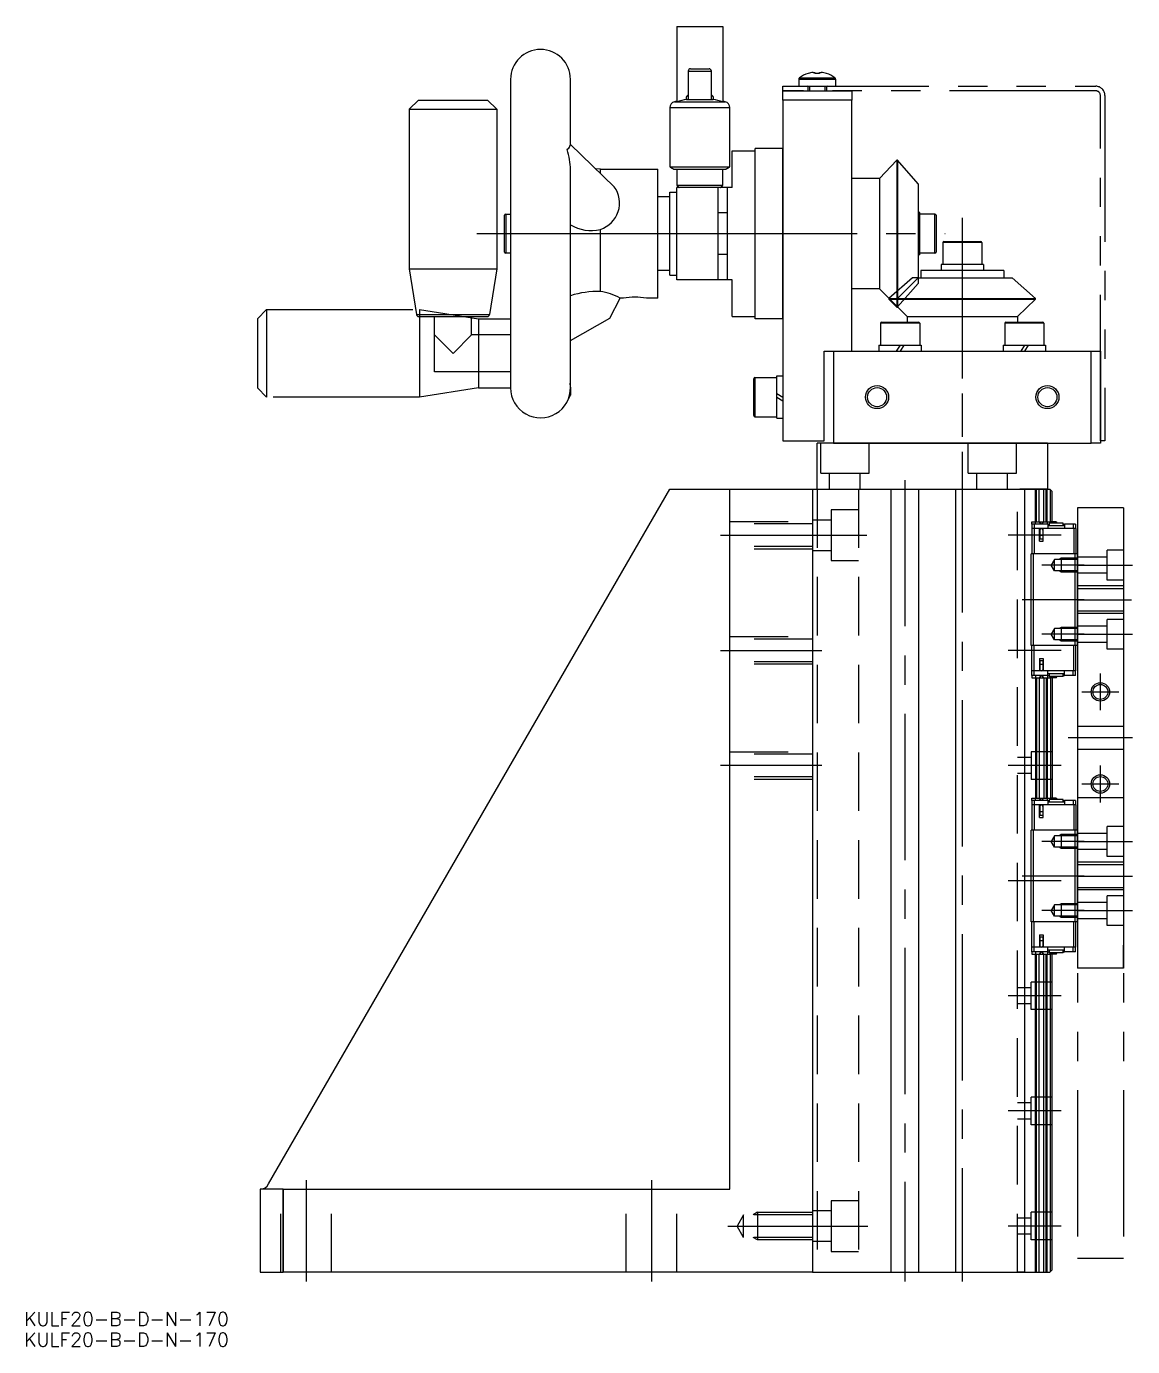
# Model space of a CAD drawing. Extents: x -203 to 277, y -416 to 62.
# Drawn here: x -203.3 to 37, y -416.2 to -129.5 of the extents above; entities that cross this region are included whole.
import ezdxf

# ---------------------------------------------------------------- set-up
doc = ezdxf.new("R2010")
doc.units = 0
for name, pattern in [('CENTER', [50.8, 31.75, -6.35, 6.35, -6.35]), ('DASHED', [19.05, 12.7, -6.35]), ('PHANTOM', [63.5, 31.75, -6.35, 6.35, -6.35, 6.35, -6.35])]:
    doc.linetypes.add(name, pattern=pattern)
doc.layers.get('0').update_dxf_attribs({"linetype": 'CONTINUOUS'})
doc.layers.add('CENTER', color=1, linetype='CENTER')
doc.layers.add('SCALE', color=7, linetype='CONTINUOUS')
doc.styles.get("Standard").update_dxf_attribs({"font": 'txt.shx', "height": 3, "bigfont": 'bigfont.shx'})

# ---------------------------------------------------------------- blocks, each defined once
blk = doc.blocks.new('*U3')
at = {"color": 7, "linetype": 'CONTINUOUS'}
blk.add_text('KULF20-B-D-N-170', height=3, dxfattribs=at).set_placement((-203.78, -411.66))
blk = doc.blocks.new('*U4')
at = {"color": 7, "linetype": 'CONTINUOUS'}
blk.add_text('KULF20-B-D-N-170', height=3, dxfattribs=at).set_placement((-203.78, -416.16))

msp = doc.modelspace()

# ---------------------------------------------------------------- linework, layer by layer
at = {"color": 7, "linetype": 'CONTINUOUS'}
for p, q in [((-62, -129.5), (-62, -129.62)), ((-62, -129.62), (-62, -145.88)), ((-52, -129.62), (-62, -129.62)), ((-52, -129.5), (-52, -129.62)), ((-52, -129.62), (-52, -145.88)), ((-59.5, -139.2), (-54.5, -139.2)), ((-59, -138.7), (-55, -138.7)), ((-33.48, -139.73), (-33.49, -139.71)), ((-32.37, -139.48), (-32.02, -139.48)), ((-32.02, -139.48), (-32.02, -139.73)), ((-30.99, -139.48), (-30.63, -139.48)), ((-30.99, -139.73), (-30.99, -139.48)), ((-29.51, -139.71), (-29.52, -139.73)), ((-98.1, -141), (-98.1, -208)), ((-85.1, -155.12), (-85.1, -141)), ((-35.5, -140.96), (-35.5, -142.5)), ((-35.5, -140.96), (-31.5, -140.96)), ((-35.5, -142.5), (-31.5, -142.5)), ((-35.35, -140.67), (-31.5, -140.67)), ((-33.5, -143.5), (-33.5, -142.7)), ((-31.5, -140.67), (-27.65, -140.67)), ((-31.5, -140.96), (-27.5, -140.96)), ((-31.5, -142.5), (-27.5, -142.5)), ((-29.5, -142.7), (-29.5, -143.5)), ((-27.5, -140.96), (-27.5, -142.5)), ((-120.1, -147.5), (-118.1, -145.5)), ((-118.1, -145.5), (-103.1, -145.5)), ((-101.1, -147.5), (-103.1, -145.5)), ((-62.53, -145.88), (-51.47, -145.88)), ((-59.84, -145.38), (-54.16, -145.38)), ((-39, -143.5), (-24, -143.5)), ((-39, -145.5), (-39, -143.5)), ((-39, -145.5), (-39, -219.5)), ((-24, -145.5), (-39, -145.5)), ((-24, -143.5), (-24, -145.5)), ((-24, -200), (-24, -145.5)), ((-120.1, -147.5), (-101.1, -147.5)), ((-120.1, -147.5), (-120.1, -182.17)), ((-101.1, -147.5), (-101.1, -182.17)), ((-63.5, -147.14), (-50.5, -147.14)), ((-75.57, -164.31), (-85.1, -155.12)), ((-50, -156.5), (-45, -156.5)), ((-50, -164.5), (-50, -156.5)), ((-45, -193), (-45, -156)), ((-39, -193), (-39, -156)), ((-78.6, -160.5), (-79.61, -160.41)), ((-78.6, -161.39), (-78.6, -160.5)), ((-78.6, -160.5), (-66.1, -160.5)), ((-66.1, -188.5), (-66.1, -160.5)), ((-63.5, -160), (-50.5, -160)), ((-62.63, -160.5), (-51.37, -160.5)), ((-14.21, -158.58), (-18, -162.5)), ((-14.21, -158.58), (-14.21, -174.5)), ((-14.07, -158.58), (-14.21, -158.58)), ((-14.07, -158.58), (-14.07, -174.5)), ((-9.56, -163.68), (-14.07, -158.58)), ((-85.1, -207.86), (-85.1, -160.61)), ((-18, -162.5), (-24, -162.5)), ((-18, -162.5), (-18, -174.5)), ((-63.5, -165.5), (-62, -165.5)), ((-63.5, -183.5), (-63.5, -165.5)), ((-62, -164), (-52, -164)), ((-62, -184.5), (-62, -164.5)), ((-62, -183.5), (-62, -165.5)), ((-53, -184.5), (-53, -164.5)), ((-51, -184.5), (-51, -164.5)), ((-9.56, -163.68), (-9.56, -174.5)), ((-63.5, -166.5), (-66.1, -166.5)), ((-99.4, -178.5), (-99.4, -170.5)), ((-99.15, -170.25), (-98.1, -170.25)), ((-99.15, -170.25), (-99.15, -178.75)), ((-9.2, -169.9), (-9.56, -169.9)), ((-9.2, -179.1), (-9.2, -169.9)), ((-5.95, -170.25), (-9.2, -170.25)), ((-5.95, -178.75), (-5.95, -170.25)), ((-5.7, -170.5), (-5.7, -178.5)), ((-78.6, -187.06), (-78.6, -173.57)), ((-18, -174.5), (-18, -186.5)), ((-14.21, -174.5), (-14.21, -190.43)), ((-14.07, -174.5), (-14.07, -190.43)), ((-9.56, -174.5), (-9.56, -184.06)), ((4.25, -176.45), (-4.25, -176.45)), ((-4.25, -176.45), (-4.25, -181.2)), ((-4, -176.2), (4, -176.2)), ((4.25, -176.45), (4.25, -181.2)), ((-98.1, -178.75), (-99.15, -178.75)), ((-9.2, -179.1), (-9.56, -179.1)), ((-5.95, -178.75), (-9.2, -178.75)), ((-120.1, -182.17), (-118.53, -192.08)), ((-120.1, -182.17), (-101.1, -182.17)), ((-101.1, -182.17), (-102.67, -192.08)), ((-63.5, -182.5), (-66.1, -182.5)), ((9, -182.5), (-9, -182.5)), ((-9, -182.5), (-9, -184.06)), ((4.6, -181.2), (-4.6, -181.2)), ((-4.6, -181.2), (-4.6, -182.5)), ((4.6, -181.2), (4.6, -182.5)), ((9, -182.5), (9, -184.06)), ((-63.5, -183.5), (-62, -183.5)), ((-50, -192.5), (-50, -184.5)), ((-9.56, -184.06), (-14.07, -188.57)), ((-9.56, -184.06), (10.82, -184.06)), ((15.92, -188.57), (10.82, -184.06)), ((-76.53, -192.83), (-74.3, -188.5)), ((-73.6, -188.5), (-74.3, -188.5)), ((-66.1, -188.5), (-68.6, -188.5)), ((-18, -186.5), (-24, -186.5)), ((-18, -186.5), (-12, -192.5)), ((-15.92, -188.57), (15.92, -188.57)), ((-15.92, -188.57), (-15.92, -188.71)), ((-15.92, -188.71), (15.92, -188.71)), ((-15.92, -188.71), (-14.21, -190.43)), ((12, -192.5), (15.92, -188.71)), ((15.92, -188.71), (15.92, -188.57)), ((-14.21, -190.43), (-14.07, -190.43)), ((-118.53, -192.08), (-102.67, -192.08)), ((-118.04, -192.5), (-103.16, -192.5)), ((-114.6, -204.5), (-114.6, -192.5)), ((-106.6, -196.5), (-106.6, -192.5)), ((-98.1, -193), (-98.1, -208)), ((-85.1, -197.67), (-76.53, -192.83)), ((-50, -192.5), (-45, -192.5)), ((-17.75, -193.95), (-17.75, -198.7)), ((-9.25, -193.95), (-17.75, -193.95)), ((-17.5, -193.7), (-9.5, -193.7)), ((-12, -192.5), (12, -192.5)), ((-12, -192.5), (-12, -193.7)), ((-9.25, -193.95), (-9.25, -198.7)), ((9.25, -193.95), (9.25, -198.7)), ((17.75, -193.95), (9.25, -193.95)), ((9.5, -193.7), (17.5, -193.7)), ((12, -192.5), (12, -193.7)), ((17.75, -193.95), (17.75, -198.7)), ((-114.6, -196.5), (-110.6, -200.5)), ((-110.6, -200.5), (-106.6, -196.5)), ((-98.1, -196.5), (-106.6, -196.5)), ((-30, -200), (-24, -200)), ((-30, -219.5), (-30, -200)), ((-28, -200), (28, -200)), ((-28, -200), (-28, -220)), ((-18.09, -198.7), (-8.9, -198.7)), ((-18.09, -198.7), (-18.09, -200)), ((-13.52, -198.7), (-14.33, -200)), ((-12.71, -198.7), (-13.52, -200)), ((-8.9, -198.7), (-8.9, -200)), ((8.91, -198.7), (18.1, -198.7)), ((8.91, -198.7), (8.91, -200)), ((13.5, -198.7), (12.69, -200)), ((14.31, -198.7), (13.5, -200)), ((18.1, -198.7), (18.1, -200)), ((28, -220), (28, -200)), ((28, -200), (30, -200)), ((30, -200), (30, -220)), ((-98.1, -204.5), (-114.6, -204.5)), ((-45.3, -210), (-45.3, -206)), ((-45.05, -205.75), (-45.05, -210)), ((-45.05, -205.75), (-40.3, -205.75)), ((-40.3, -205.4), (-39, -205.4)), ((-40.3, -214.6), (-40.3, -205.4)), ((-85.15, -206.96), (-85.1, -207.02)), ((-85.1, -207.86), (-85.15, -206.96)), ((-85.1, -207.86), (-85.1, -209.57)), ((-40.3, -209.19), (-39, -210)), ((-85.82, -210.96), (-85.1, -209.57)), ((-45.3, -214), (-45.3, -210)), ((-45.05, -210), (-45.05, -214.25)), ((-40.3, -210), (-39, -210.81)), ((-45.05, -214.25), (-40.3, -214.25)), ((-40.3, -214.6), (-39, -214.6)), ((-39, -219.5), (-30, -219.5)), ((18.5, -220), (-31.5, -220)), ((-31.5, -230), (-31.5, -220)), ((-28, -220), (28, -220)), ((18.5, -220), (18.5, -230)), ((30, -220), (28, -220)), ((-150.67, -380.8), (-63.52, -230)), ((-63.52, -230), (-50.5, -230)), ((-63.52, -230), (-32.5, -230)), ((-50.5, -382), (-50.5, -230)), ((-50.5, -230), (-32.5, -230)), ((-32.5, -230), (19, -230)), ((-32.5, -230), (-32.5, -400)), ((-32.5, -230), (-32.5, -400)), ((-31.5, -230), (18.5, -230)), ((-31.5, -230), (18.5, -230)), ((-15.5, -230), (-15.5, -400)), ((-9.5, -230), (-9.5, -400)), ((-1.5, -230), (-1.5, -400)), ((12.49, -230), (15.95, -230)), ((12.49, -230), (15.95, -230)), ((15.95, -230), (12.5, -230)), ((15.95, -230), (12.5, -230)), ((13.5, -230), (13.5, -400)), ((15.94, -237.05), (15.94, -230)), ((15.95, -230), (18.5, -230)), ((18.55, -230), (15.95, -230)), ((15.95, -230), (18.5, -230)), ((18.55, -230), (15.95, -230)), ((16.15, -237.05), (16.15, -230)), ((16.7, -237.05), (16.7, -230)), ((17.7, -237.05), (17.7, -230)), ((18.25, -237.05), (18.25, -230)), ((18.46, -237.05), (18.46, -230)), ((18.5, -230), (18.55, -230)), ((18.5, -230), (18.55, -230)), ((19.5, -230.5), (19, -230)), ((19.2, -237.05), (19.2, -230.2)), ((19.5, -237.05), (19.5, -230.5)), ((25, -234), (25, -334)), ((35, -234), (25, -234)), ((35, -234), (35, -329)), ((35, -234), (35, -334)), ((15.1, -237.55), (15.1, -237.05)), ((15.1, -237.05), (15.89, -237.05)), ((15.6, -237.55), (15.1, -237.55)), ((15.1, -237.55), (15.1, -238.55)), ((18.6, -237.55), (15.6, -237.55)), ((15.6, -237.55), (15.6, -238.55)), ((15.89, -237.05), (16.76, -237.05)), ((15.89, -237.55), (15.89, -237.05)), ((17.02, -237.55), (16.76, -237.05)), ((16.76, -237.05), (16.85, -237.05)), ((17.11, -237.55), (16.85, -237.05)), ((16.85, -237.05), (17.55, -237.05)), ((17.11, -237.55), (17.11, -237.55)), ((17.29, -237.55), (17.55, -237.05)), ((17.38, -237.55), (17.64, -237.05)), ((17.55, -237.05), (17.64, -237.05)), ((17.64, -237.05), (18.51, -237.05)), ((18.51, -237.55), (18.51, -237.05)), ((18.51, -237.05), (19.13, -237.05)), ((18.6, -237.55), (18.9, -237.55)), ((18.6, -237.55), (18.6, -238.55)), ((18.9, -237.35), (18.9, -237.95)), ((21.9, -237.35), (18.9, -237.35)), ((19.13, -237.05), (19.13, -237.35)), ((20.43, -237.05), (19.13, -237.05)), ((20.43, -237.05), (20.61, -237.35)), ((21.9, -237.95), (21.9, -237.35)), ((21.9, -237.55), (22.2, -237.55)), ((24.1, -237.55), (22.2, -237.55)), ((22.2, -237.55), (22.2, -238.55)), ((24.6, -237.55), (24.1, -237.55)), ((24.1, -237.55), (24.1, -238.55)), ((24.6, -237.55), (24.6, -238.55)), ((15.6, -238.55), (15.1, -238.55)), ((15.1, -238.55), (15.1, -244.05)), ((16.8, -238.55), (15.6, -238.55)), ((15.6, -238.55), (15.6, -244.05)), ((16.8, -241.25), (16.8, -238.55)), ((17.6, -238.55), (16.8, -238.55)), ((16.8, -239.35), (16.85, -239.35)), ((16.8, -239.81), (16.85, -239.81)), ((16.85, -238.9), (16.85, -239.95)), ((16.85, -239.95), (16.85, -240.75)), ((16.85, -239.95), (17.2, -239.95)), ((16.85, -240.75), (17.2, -240.75)), ((17.2, -239.95), (17.55, -239.95)), ((17.2, -240.75), (17.55, -240.75)), ((17.55, -239.95), (17.55, -238.9)), ((17.55, -239.35), (17.6, -239.35)), ((17.55, -239.81), (17.6, -239.81)), ((17.55, -240.75), (17.55, -239.95)), ((17.6, -241.25), (17.6, -238.55)), ((24.2, -238.55), (17.6, -238.55)), ((22.2, -237.95), (18.6, -237.95)), ((24.7, -238.55), (24.2, -238.55)), ((24.2, -238.55), (24.2, -244.05)), ((24.7, -238.55), (24.7, -244.05)), ((16.8, -241.25), (17.6, -241.25)), ((15, -263.95), (15, -244.05)), ((15.5, -244.05), (15, -244.05)), ((15.5, -263.95), (15.5, -244.05)), ((24.5, -244.05), (15.5, -244.05)), ((24.5, -263.95), (24.5, -244.05)), ((25, -244.05), (24.5, -244.05)), ((25, -263.95), (25, -244.05)), ((15.5, -263.95), (15, -263.95)), ((15.1, -269.45), (15.1, -263.95)), ((24.5, -263.95), (15.5, -263.95)), ((15.6, -269.45), (15.6, -263.95)), ((24.2, -269.45), (24.2, -263.95)), ((25, -263.95), (24.5, -263.95)), ((24.7, -269.45), (24.7, -263.95)), ((15.6, -269.45), (15.1, -269.45)), ((15.1, -270.45), (15.1, -269.45)), ((16.8, -269.45), (15.6, -269.45)), ((15.6, -270.45), (15.6, -269.45)), ((16.8, -266.75), (16.8, -269.45)), ((16.8, -266.75), (17.6, -266.75)), ((16.8, -268.19), (16.85, -268.19)), ((16.8, -268.65), (16.85, -268.65)), ((17.6, -269.45), (16.8, -269.45)), ((17.2, -267.25), (16.85, -267.25)), ((16.85, -267.25), (16.85, -268.05)), ((16.85, -268.05), (16.85, -269.1)), ((17.2, -268.05), (16.85, -268.05)), ((17.55, -267.25), (17.2, -267.25)), ((17.55, -268.05), (17.2, -268.05)), ((17.55, -268.05), (17.55, -267.25)), ((17.55, -269.1), (17.55, -268.05)), ((17.55, -268.19), (17.6, -268.19)), ((17.55, -268.65), (17.6, -268.65)), ((17.6, -266.75), (17.6, -269.45)), ((24.2, -269.45), (17.6, -269.45)), ((18.6, -270.45), (18.6, -269.45)), ((22.2, -270.45), (22.2, -269.45)), ((24.1, -270.45), (24.1, -269.45)), ((24.7, -269.45), (24.2, -269.45)), ((24.6, -270.45), (24.6, -269.45)), ((15.6, -270.45), (15.1, -270.45)), ((15.1, -270.45), (15.1, -270.95)), ((15.1, -270.95), (15.89, -270.95)), ((18.6, -270.45), (15.6, -270.45)), ((15.89, -270.45), (15.89, -270.95)), ((15.89, -270.95), (16.76, -270.95)), ((15.94, -270.95), (15.94, -297.05)), ((16.15, -270.95), (16.15, -297.05)), ((16.7, -270.95), (16.7, -297.05)), ((17.02, -270.45), (16.76, -270.95)), ((16.76, -270.95), (16.85, -270.95)), ((17.11, -270.45), (16.85, -270.95)), ((16.85, -270.95), (17.55, -270.95)), ((17.11, -270.45), (17.11, -270.45)), ((17.29, -270.45), (17.55, -270.95)), ((17.38, -270.45), (17.64, -270.95)), ((17.55, -270.95), (17.64, -270.95)), ((17.64, -270.95), (18.51, -270.95)), ((17.7, -270.95), (17.7, -297.05)), ((18.25, -270.95), (18.25, -297.05)), ((18.46, -270.95), (18.46, -297.05)), ((18.51, -270.45), (18.51, -270.95)), ((18.51, -270.95), (19.13, -270.95)), ((22.2, -270.05), (18.6, -270.05)), ((18.6, -270.45), (18.9, -270.45)), ((18.9, -270.05), (18.9, -270.65)), ((21.9, -270.65), (18.9, -270.65)), ((19.13, -270.95), (19.13, -270.65)), ((20.43, -270.95), (19.13, -270.95)), ((19.2, -270.95), (19.2, -297.05)), ((19.5, -270.95), (19.5, -297.05)), ((20.43, -270.95), (20.61, -270.65)), ((21.9, -270.65), (21.9, -270.05)), ((21.9, -270.45), (22.2, -270.45)), ((24.1, -270.45), (22.2, -270.45)), ((24.6, -270.45), (24.1, -270.45)), ((15.1, -297.55), (15.1, -297.05)), ((15.1, -297.05), (15.89, -297.05)), ((15.6, -297.55), (15.1, -297.55)), ((15.1, -297.55), (15.1, -298.55)), ((18.6, -297.55), (15.6, -297.55)), ((15.6, -297.55), (15.6, -298.55)), ((15.89, -297.05), (16.76, -297.05)), ((15.89, -297.55), (15.89, -297.05)), ((16.76, -297.05), (16.85, -297.05)), ((17.02, -297.55), (16.76, -297.05)), ((17.11, -297.55), (16.85, -297.05)), ((16.85, -297.05), (17.55, -297.05)), ((17.11, -297.55), (17.11, -297.55)), ((17.29, -297.55), (17.55, -297.05)), ((17.38, -297.55), (17.64, -297.05)), ((17.55, -297.05), (17.64, -297.05)), ((17.64, -297.05), (18.51, -297.05)), ((18.51, -297.55), (18.51, -297.05)), ((18.51, -297.05), (19.13, -297.05)), ((18.6, -297.55), (18.9, -297.55)), ((18.6, -297.55), (18.6, -298.55)), ((22.2, -297.95), (18.6, -297.95)), ((18.9, -297.35), (18.9, -297.95)), ((21.9, -297.35), (18.9, -297.35)), ((20.43, -297.05), (19.13, -297.05)), ((19.13, -297.05), (19.13, -297.35)), ((20.43, -297.05), (20.61, -297.35)), ((21.9, -297.95), (21.9, -297.35)), ((21.9, -297.55), (22.2, -297.55)), ((22.2, -297.55), (22.2, -298.55)), ((24.1, -297.55), (22.2, -297.55)), ((24.6, -297.55), (24.1, -297.55)), ((24.1, -297.55), (24.1, -298.55)), ((24.6, -297.55), (24.6, -298.55)), ((15.1, -298.55), (15.1, -304.05)), ((15.6, -298.55), (15.1, -298.55)), ((15.6, -298.55), (15.6, -304.05)), ((16.8, -298.55), (15.6, -298.55)), ((16.8, -301.25), (16.8, -298.55)), ((17.6, -298.55), (16.8, -298.55)), ((16.8, -299.35), (16.85, -299.35)), ((16.8, -299.81), (16.85, -299.81)), ((16.85, -298.9), (16.85, -299.95)), ((16.85, -299.95), (16.85, -300.75)), ((16.85, -299.95), (17.2, -299.95)), ((16.85, -300.75), (17.2, -300.75)), ((17.2, -299.95), (17.55, -299.95)), ((17.2, -300.75), (17.55, -300.75)), ((17.55, -299.95), (17.55, -298.9)), ((17.55, -299.35), (17.6, -299.35)), ((17.55, -299.81), (17.6, -299.81)), ((17.55, -300.75), (17.55, -299.95)), ((17.6, -301.25), (17.6, -298.55)), ((24.2, -298.55), (17.6, -298.55)), ((24.2, -298.55), (24.2, -304.05)), ((24.7, -298.55), (24.2, -298.55)), ((24.7, -298.55), (24.7, -304.05)), ((16.8, -301.25), (17.6, -301.25)), ((15, -323.95), (15, -304.05)), ((15.5, -304.05), (15, -304.05)), ((15.5, -323.95), (15.5, -304.05)), ((24.5, -304.05), (15.5, -304.05)), ((24.5, -323.95), (24.5, -304.05)), ((25, -304.05), (24.5, -304.05)), ((25, -323.95), (25, -304.05)), ((15.5, -323.95), (15, -323.95)), ((15.1, -329.45), (15.1, -323.95)), ((24.5, -323.95), (15.5, -323.95)), ((15.6, -329.45), (15.6, -323.95)), ((16.8, -326.75), (17.6, -326.75)), ((16.8, -326.75), (16.8, -329.45)), ((17.6, -326.75), (17.6, -329.45)), ((24.2, -329.45), (24.2, -323.95)), ((25, -323.95), (24.5, -323.95)), ((24.7, -329.45), (24.7, -323.95)), ((15.1, -330.45), (15.1, -329.45)), ((15.6, -329.45), (15.1, -329.45)), ((16.8, -329.45), (15.6, -329.45)), ((15.6, -330.45), (15.6, -329.45)), ((16.8, -328.19), (16.85, -328.19)), ((16.8, -328.65), (16.85, -328.65)), ((17.6, -329.45), (16.8, -329.45)), ((16.85, -327.25), (16.85, -328.05)), ((17.2, -327.25), (16.85, -327.25)), ((16.85, -328.05), (16.85, -329.1)), ((17.2, -328.05), (16.85, -328.05)), ((17.55, -327.25), (17.2, -327.25)), ((17.55, -328.05), (17.2, -328.05)), ((17.55, -328.05), (17.55, -327.25)), ((17.55, -329.1), (17.55, -328.05)), ((17.55, -328.19), (17.6, -328.19)), ((17.55, -328.65), (17.6, -328.65)), ((24.2, -329.45), (17.6, -329.45)), ((18.6, -330.45), (18.6, -329.45)), ((22.2, -330.45), (22.2, -329.45)), ((24.1, -330.45), (24.1, -329.45)), ((24.7, -329.45), (24.2, -329.45)), ((24.6, -330.45), (24.6, -329.45)), ((35, -334), (35, -329)), ((15.1, -330.45), (15.1, -330.95)), ((15.6, -330.45), (15.1, -330.45)), ((15.1, -330.95), (15.89, -330.95)), ((18.6, -330.45), (15.6, -330.45)), ((15.89, -330.45), (15.89, -330.95)), ((15.89, -330.95), (16.76, -330.95)), ((15.94, -400), (15.94, -330.95)), ((16.15, -400), (16.15, -330.95)), ((16.7, -400), (16.7, -330.95)), ((17.02, -330.45), (16.76, -330.95)), ((16.76, -330.95), (16.85, -330.95)), ((17.11, -330.45), (16.85, -330.95)), ((16.85, -330.95), (17.55, -330.95)), ((17.11, -330.45), (17.11, -330.45)), ((17.29, -330.45), (17.55, -330.95)), ((17.38, -330.45), (17.64, -330.95)), ((17.55, -330.95), (17.64, -330.95)), ((17.64, -330.95), (18.51, -330.95)), ((17.7, -400), (17.7, -330.95)), ((18.25, -400), (18.25, -330.95)), ((18.46, -400), (18.46, -330.95)), ((18.51, -330.45), (18.51, -330.95)), ((18.51, -330.95), (19.13, -330.95)), ((22.2, -330.05), (18.6, -330.05)), ((18.6, -330.45), (18.9, -330.45)), ((18.9, -330.05), (18.9, -330.65)), ((21.9, -330.65), (18.9, -330.65)), ((19.13, -330.95), (19.13, -330.65)), ((20.43, -330.95), (19.13, -330.95)), ((19.2, -399.8), (19.2, -330.95)), ((19.5, -399.5), (19.5, -330.95)), ((20.43, -330.95), (20.61, -330.65)), ((21.9, -330.65), (21.9, -330.05)), ((21.9, -330.45), (22.2, -330.45)), ((24.1, -330.45), (22.2, -330.45)), ((24.6, -330.45), (24.1, -330.45)), ((35, -334), (25, -334)), ((-152.5, -382), (-152.5, -400)), ((-147.5, -382), (-152.5, -382)), ((-147.5, -382), (-147.5, -400)), ((-147.5, -400), (-147.5, -382)), ((-147.5, -382), (-50.5, -382)), ((-152.5, -400), (-147.5, -400)), ((-32.5, -400), (-147.5, -400)), ((-32.5, -400), (19, -400)), ((19.5, -399.5), (19, -400))]:
    msp.add_line(p, q, dxfattribs=at)
at = {"color": 3, "linetype": 'PHANTOM'}
for p, q in [((-39, -142.5), (29, -142.5)), ((-39, -143.5), (-39, -142.5)), ((-39, -143.5), (-39, -142.5)), ((29, -143.5), (-39, -143.5)), ((30, -219.5), (30, -144.5)), ((31, -144.5), (31, -219.5)), ((-151.1, -191), (-153.1, -193)), ((-151.1, -191), (-117.89, -191)), ((-151.1, -191), (-151.1, -210)), ((-117.89, -191), (-105.1, -193)), ((-117.89, -191), (-117.89, -210)), ((-153.1, -193), (-153.1, -208)), ((-105.1, -193), (-98.1, -193)), ((-105.1, -193), (-105.1, -208)), ((-153.1, -208), (-151.1, -210)), ((-105.1, -208), (-117.89, -210)), ((-105.1, -208), (-98.1, -208)), ((-117.89, -210), (-151.1, -210)), ((31, -219.5), (30, -219.5)), ((25, -297), (25, -397)), ((35, -297), (25, -297)), ((35, -297), (35, -397)), ((35, -397), (25, -397))]:
    msp.add_line(p, q, dxfattribs=at)
at = {"color": 3, "linetype": 'CONTINUOUS'}
for p, q in [((-33.12, -143.5), (-33.12, -142.5)), ((-29.88, -142.5), (-29.88, -143.5))]:
    msp.add_line(p, q, dxfattribs=at)
at = {"color": 7}
msp.add_line((-52.5, -164.5), (-61.5, -164.5), dxfattribs=at)
at = {"color": 3, "linetype": 'DASHED'}
for p, q in [((2.68, -181.2), (-2.69, -181.2)), ((-10.82, -184.06), (-15.92, -188.57)), ((-9.56, -185.32), (-14.07, -190.42)), ((-9.56, -184.06), (-10.82, -184.06)), ((-9.56, -184.06), (-9.56, -185.32)), ((-30.75, -226.5), (-30.75, -220)), ((-20.25, -226.5), (-20.25, -220)), ((1.25, -226.5), (1.25, -220)), ((11.75, -226.5), (11.75, -220)), ((-30.75, -226.5), (-20.25, -226.5)), ((-28.8, -230), (-28.8, -226.5)), ((-22.2, -230), (-22.2, -226.5)), ((1.25, -226.5), (11.75, -226.5)), ((3.2, -230), (3.2, -226.5)), ((9.8, -230), (9.8, -226.5)), ((-31.5, -230), (-31.5, -400)), ((-22.5, -230), (-22.5, -400)), ((12, -400), (12, -230)), ((13.5, -230), (12.5, -230)), ((-28.5, -234.5), (-28.5, -243.3)), ((-22.5, -234.5), (-28.5, -234.5)), ((-50.5, -237), (-32.5, -237)), ((-32.5, -237.54), (-50.5, -237.54)), ((-28.5, -236.7), (-32.5, -236.7)), ((-32.5, -242.46), (-50.5, -242.46)), ((-32.5, -243), (-50.5, -243)), ((-32.5, -243.3), (-28.5, -243.3)), ((-28.5, -243.3), (-28.5, -245.5)), ((35, -243.25), (31.5, -243.25)), ((31.5, -249.75), (31.5, -243.25)), ((-28.5, -245.5), (-22.5, -245.5)), ((20, -245.27), (19.29, -246.5)), ((20, -247.73), (19.29, -246.5)), ((20, -247.73), (20, -245.27)), ((25, -245.27), (20, -245.27)), ((21.5, -245), (21.03, -245.27)), ((21.5, -245), (21.5, -248)), ((25, -245), (21.5, -245)), ((31.5, -244.75), (25, -244.75)), ((25, -247.73), (20, -247.73)), ((21.5, -248), (21.03, -247.73)), ((25, -248), (21.5, -248)), ((31.5, -248.25), (25, -248.25)), ((35, -251), (25, -251)), ((25, -251.54), (35, -251.54)), ((35, -249.75), (31.5, -249.75)), ((35, -256.46), (25, -256.46)), ((35, -257), (25, -257)), ((20, -260.27), (19.29, -261.5)), ((25, -260.27), (20, -260.27)), ((20, -262.73), (20, -260.27)), ((21.5, -260), (21.03, -260.27)), ((25, -260), (21.5, -260)), ((21.5, -260), (21.5, -263)), ((31.5, -259.75), (25, -259.75)), ((35, -258.25), (31.5, -258.25)), ((31.5, -264.75), (31.5, -258.25)), ((-50.5, -262), (-32.5, -262)), ((-32.5, -262.54), (-50.5, -262.54)), ((20, -262.73), (19.29, -261.5)), ((25, -262.73), (20, -262.73)), ((21.5, -263), (21.03, -262.73)), ((25, -263), (21.5, -263)), ((31.5, -263.25), (25, -263.25)), ((35, -264.75), (31.5, -264.75)), ((-32.5, -267.46), (-50.5, -267.46)), ((-32.5, -268), (-50.5, -268)), ((35, -281.5), (25, -281.5)), ((35, -286.5), (25, -286.5)), ((-50.5, -287), (-32.5, -287)), ((-32.5, -287.54), (-50.5, -287.54)), ((15, -288.25), (12, -288.25)), ((15, -287), (15, -293)), ((19.5, -287), (15, -287)), ((15, -291.75), (12, -291.75)), ((-32.5, -292.46), (-50.5, -292.46)), ((-32.5, -293), (-50.5, -293)), ((19.5, -293), (15, -293)), ((31.5, -309.75), (31.5, -303.25)), ((35, -303.25), (31.5, -303.25)), ((20, -305.27), (19.29, -306.5)), ((20, -307.73), (19.29, -306.5)), ((25, -305.27), (20, -305.27)), ((20, -307.73), (20, -305.27)), ((21.5, -305), (21.03, -305.27)), ((25, -305), (21.5, -305)), ((21.5, -305), (21.5, -308)), ((31.5, -304.75), (25, -304.75)), ((25, -307.73), (20, -307.73)), ((21.5, -308), (21.03, -307.73)), ((25, -308), (21.5, -308)), ((31.5, -308.25), (25, -308.25)), ((35, -311), (25, -311)), ((35, -311.54), (25, -311.54)), ((35, -309.75), (31.5, -309.75)), ((25, -316.46), (35, -316.46)), ((35, -317), (25, -317)), ((20, -320.27), (19.29, -321.5)), ((20, -322.73), (20, -320.27)), ((25, -320.27), (20, -320.27)), ((21.5, -320), (21.03, -320.27)), ((21.5, -320), (21.5, -323)), ((25, -320), (21.5, -320)), ((31.5, -319.75), (25, -319.75)), ((35, -318.25), (31.5, -318.25)), ((31.5, -324.75), (31.5, -318.25)), ((20, -322.73), (19.29, -321.5)), ((25, -322.73), (20, -322.73)), ((21.5, -323), (21.03, -322.73)), ((25, -323), (21.5, -323)), ((31.5, -323.25), (25, -323.25)), ((35, -324.75), (31.5, -324.75)), ((15, -338.25), (12, -338.25)), ((15, -343), (15, -337)), ((19.5, -337), (15, -337)), ((15, -341.75), (12, -341.75)), ((19.5, -343), (15, -343)), ((15, -363.25), (12, -363.25)), ((19.5, -362), (15, -362)), ((15, -368), (15, -362)), ((15, -366.75), (12, -366.75)), ((19.5, -368), (15, -368)), ((-148, -400), (-148, -382)), ((-137, -400), (-137, -382)), ((-73, -400), (-73, -382)), ((-62, -400), (-62, -382)), ((-28.5, -386.7), (-32.5, -386.7)), ((-28.5, -384.5), (-28.5, -393.3)), ((-22.5, -384.5), (-28.5, -384.5)), ((-47.5, -387.54), (-48.92, -390)), ((-47.5, -392.46), (-47.5, -387.54)), ((-32.5, -387.54), (-47.5, -387.54)), ((-44.5, -387), (-45.44, -387.54)), ((-44.5, -387), (-44.5, -393)), ((-44.5, -387), (-32.5, -387)), ((15, -388.25), (12, -388.25)), ((15, -393), (15, -387)), ((19.5, -387), (15, -387)), ((-47.5, -392.46), (-48.92, -390)), ((-32.5, -392.46), (-47.5, -392.46)), ((-44.5, -393), (-45.44, -392.46)), ((15, -391.75), (12, -391.75)), ((-32.5, -393), (-44.5, -393)), ((-32.5, -393.3), (-28.5, -393.3)), ((-28.5, -393.3), (-28.5, -395.5)), ((-28.5, -395.5), (-22.5, -395.5)), ((19.5, -393), (15, -393)), ((13.5, -400), (12, -400))]:
    msp.add_line(p, q, dxfattribs=at)
at = {"color": 7}
for points in [[(-59.5, -139.2, 0), (-59.5, -139.3, 0), (-59.5, -139.4, 0), (-59.5, -139.5, 0), (-59.5, -139.59, 0), (-59.5, -139.69, 0), (-59.5, -139.79, 0), (-59.5, -139.89, 0), (-59.5, -139.99, 0), (-59.5, -140.08, 0), (-59.5, -140.18, 0), (-59.5, -140.28, 0), (-59.5, -140.38, 0), (-59.5, -140.48, 0), (-59.5, -140.57, 0), (-59.5, -140.67, 0), (-59.5, -140.77, 0), (-59.5, -140.87, 0), (-59.5, -140.97, 0), (-59.5, -141.06, 0), (-59.5, -141.16, 0), (-59.5, -141.26, 0), (-59.5, -141.36, 0), (-59.5, -141.46, 0), (-59.5, -141.55, 0), (-59.5, -141.65, 0), (-59.5, -141.75, 0), (-59.5, -141.85, 0), (-59.5, -141.95, 0), (-59.5, -142.05, 0), (-59.5, -142.14, 0), (-59.5, -142.24, 0), (-59.5, -142.34, 0), (-59.5, -142.44, 0), (-59.5, -142.54, 0), (-59.5, -142.63, 0), (-59.5, -142.73, 0), (-59.5, -142.83, 0), (-59.5, -142.93, 0), (-59.5, -143.03, 0), (-59.5, -143.12, 0), (-59.5, -143.22, 0), (-59.5, -143.32, 0), (-59.5, -143.42, 0), (-59.5, -143.52, 0), (-59.5, -143.61, 0), (-59.5, -143.71, 0), (-59.5, -143.81, 0), (-59.5, -143.91, 0), (-59.5, -144.01, 0), (-59.5, -144.1, 0), (-59.5, -144.2, 0), (-59.5, -144.3, 0), (-59.5, -144.4, 0), (-59.5, -144.5, 0), (-59.5, -144.6, 0), (-59.5, -144.69, 0), (-59.5, -144.79, 0), (-59.5, -144.89, 0), (-59.5, -144.99, 0), (-59.5, -145.09, 0), (-59.5, -145.18, 0), (-59.5, -145.28, 0), (-59.5, -145.38, 0)], [(-54.5, -145.38, 0), (-54.5, -145.28, 0), (-54.5, -145.18, 0), (-54.5, -145.09, 0), (-54.5, -144.99, 0), (-54.5, -144.89, 0), (-54.5, -144.79, 0), (-54.5, -144.69, 0), (-54.5, -144.6, 0), (-54.5, -144.5, 0), (-54.5, -144.4, 0), (-54.5, -144.3, 0), (-54.5, -144.2, 0), (-54.5, -144.1, 0), (-54.5, -144.01, 0), (-54.5, -143.91, 0), (-54.5, -143.81, 0), (-54.5, -143.71, 0), (-54.5, -143.61, 0), (-54.5, -143.52, 0), (-54.5, -143.42, 0), (-54.5, -143.32, 0), (-54.5, -143.22, 0), (-54.5, -143.12, 0), (-54.5, -143.03, 0), (-54.5, -142.93, 0), (-54.5, -142.83, 0), (-54.5, -142.73, 0), (-54.5, -142.63, 0), (-54.5, -142.54, 0), (-54.5, -142.44, 0), (-54.5, -142.34, 0), (-54.5, -142.24, 0), (-54.5, -142.14, 0), (-54.5, -142.05, 0), (-54.5, -141.95, 0), (-54.5, -141.85, 0), (-54.5, -141.75, 0), (-54.5, -141.65, 0), (-54.5, -141.55, 0), (-54.5, -141.46, 0), (-54.5, -141.36, 0), (-54.5, -141.26, 0), (-54.5, -141.16, 0), (-54.5, -141.06, 0), (-54.5, -140.97, 0), (-54.5, -140.87, 0), (-54.5, -140.77, 0), (-54.5, -140.67, 0), (-54.5, -140.57, 0), (-54.5, -140.48, 0), (-54.5, -140.38, 0), (-54.5, -140.28, 0), (-54.5, -140.18, 0), (-54.5, -140.08, 0), (-54.5, -139.99, 0), (-54.5, -139.89, 0), (-54.5, -139.79, 0), (-54.5, -139.69, 0), (-54.5, -139.59, 0), (-54.5, -139.5, 0), (-54.5, -139.4, 0), (-54.5, -139.3, 0), (-54.5, -139.2, 0)], [(-63.5, -147.14, 0), (-63.5, -147.34, 0), (-63.5, -147.55, 0), (-63.5, -147.75, 0), (-63.5, -147.96, 0), (-63.5, -148.16, 0), (-63.5, -148.36, 0), (-63.5, -148.57, 0), (-63.5, -148.77, 0), (-63.5, -148.98, 0), (-63.5, -149.18, 0), (-63.5, -149.38, 0), (-63.5, -149.59, 0), (-63.5, -149.79, 0), (-63.5, -150, 0), (-63.5, -150.2, 0), (-63.5, -150.41, 0), (-63.5, -150.61, 0), (-63.5, -150.81, 0), (-63.5, -151.02, 0), (-63.5, -151.22, 0), (-63.5, -151.43, 0), (-63.5, -151.63, 0), (-63.5, -151.83, 0), (-63.5, -152.04, 0), (-63.5, -152.24, 0), (-63.5, -152.45, 0), (-63.5, -152.65, 0), (-63.5, -152.86, 0), (-63.5, -153.06, 0), (-63.5, -153.26, 0), (-63.5, -153.47, 0), (-63.5, -153.67, 0), (-63.5, -153.88, 0), (-63.5, -154.08, 0), (-63.5, -154.28, 0), (-63.5, -154.49, 0), (-63.5, -154.69, 0), (-63.5, -154.9, 0), (-63.5, -155.1, 0), (-63.5, -155.31, 0), (-63.5, -155.51, 0), (-63.5, -155.71, 0), (-63.5, -155.92, 0), (-63.5, -156.12, 0), (-63.5, -156.33, 0), (-63.5, -156.53, 0), (-63.5, -156.73, 0), (-63.5, -156.94, 0), (-63.5, -157.14, 0), (-63.5, -157.35, 0), (-63.5, -157.55, 0), (-63.5, -157.76, 0), (-63.5, -157.96, 0), (-63.5, -158.16, 0), (-63.5, -158.37, 0), (-63.5, -158.57, 0), (-63.5, -158.78, 0), (-63.5, -158.98, 0), (-63.5, -159.18, 0), (-63.5, -159.39, 0), (-63.5, -159.59, 0), (-63.5, -159.8, 0), (-63.5, -160, 0)], [(-50.5, -160, 0), (-50.5, -159.8, 0), (-50.5, -159.59, 0), (-50.5, -159.39, 0), (-50.5, -159.18, 0), (-50.5, -158.98, 0), (-50.5, -158.78, 0), (-50.5, -158.57, 0), (-50.5, -158.37, 0), (-50.5, -158.16, 0), (-50.5, -157.96, 0), (-50.5, -157.76, 0), (-50.5, -157.55, 0), (-50.5, -157.35, 0), (-50.5, -157.14, 0), (-50.5, -156.94, 0), (-50.5, -156.73, 0), (-50.5, -156.53, 0), (-50.5, -156.33, 0), (-50.5, -156.12, 0), (-50.5, -155.92, 0), (-50.5, -155.71, 0), (-50.5, -155.51, 0), (-50.5, -155.31, 0), (-50.5, -155.1, 0), (-50.5, -154.9, 0), (-50.5, -154.69, 0), (-50.5, -154.49, 0), (-50.5, -154.28, 0), (-50.5, -154.08, 0), (-50.5, -153.88, 0), (-50.5, -153.67, 0), (-50.5, -153.47, 0), (-50.5, -153.26, 0), (-50.5, -153.06, 0), (-50.5, -152.86, 0), (-50.5, -152.65, 0), (-50.5, -152.45, 0), (-50.5, -152.24, 0), (-50.5, -152.04, 0), (-50.5, -151.83, 0), (-50.5, -151.63, 0), (-50.5, -151.43, 0), (-50.5, -151.22, 0), (-50.5, -151.02, 0), (-50.5, -150.81, 0), (-50.5, -150.61, 0), (-50.5, -150.41, 0), (-50.5, -150.2, 0), (-50.5, -150, 0), (-50.5, -149.79, 0), (-50.5, -149.59, 0), (-50.5, -149.38, 0), (-50.5, -149.18, 0), (-50.5, -148.98, 0), (-50.5, -148.77, 0), (-50.5, -148.57, 0), (-50.5, -148.36, 0), (-50.5, -148.16, 0), (-50.5, -147.96, 0), (-50.5, -147.75, 0), (-50.5, -147.55, 0), (-50.5, -147.34, 0), (-50.5, -147.14, 0)], [(-63.5, -160, 0), (-63.49, -160.01, 0), (-63.47, -160.02, 0), (-63.46, -160.02, 0), (-63.44, -160.03, 0), (-63.43, -160.04, 0), (-63.42, -160.05, 0), (-63.4, -160.06, 0), (-63.39, -160.06, 0), (-63.38, -160.07, 0), (-63.36, -160.08, 0), (-63.35, -160.09, 0), (-63.33, -160.1, 0), (-63.32, -160.1, 0), (-63.31, -160.11, 0), (-63.29, -160.12, 0), (-63.28, -160.13, 0), (-63.27, -160.14, 0), (-63.25, -160.14, 0), (-63.24, -160.15, 0), (-63.22, -160.16, 0), (-63.21, -160.17, 0), (-63.2, -160.18, 0), (-63.18, -160.18, 0), (-63.17, -160.19, 0), (-63.16, -160.2, 0), (-63.14, -160.21, 0), (-63.13, -160.22, 0), (-63.11, -160.22, 0), (-63.1, -160.23, 0), (-63.09, -160.24, 0), (-63.07, -160.25, 0), (-63.06, -160.25, 0), (-63.05, -160.26, 0), (-63.03, -160.27, 0), (-63.02, -160.28, 0), (-63, -160.29, 0), (-62.99, -160.29, 0), (-62.98, -160.3, 0), (-62.96, -160.31, 0), (-62.95, -160.32, 0), (-62.94, -160.33, 0), (-62.92, -160.33, 0), (-62.91, -160.34, 0), (-62.89, -160.35, 0), (-62.88, -160.36, 0), (-62.87, -160.37, 0), (-62.85, -160.37, 0), (-62.84, -160.38, 0), (-62.83, -160.39, 0), (-62.81, -160.4, 0), (-62.8, -160.41, 0), (-62.78, -160.41, 0), (-62.77, -160.42, 0), (-62.76, -160.43, 0), (-62.74, -160.44, 0), (-62.73, -160.45, 0), (-62.72, -160.45, 0), (-62.7, -160.46, 0), (-62.69, -160.47, 0), (-62.67, -160.48, 0), (-62.66, -160.48, 0), (-62.65, -160.49, 0), (-62.63, -160.5, 0)], [(-62, -160.5, 0), (-62, -160.56, 0), (-62, -160.61, 0), (-62, -160.67, 0), (-62, -160.72, 0), (-62, -160.78, 0), (-62, -160.83, 0), (-62, -160.89, 0), (-62, -160.95, 0), (-62, -161, 0), (-62, -161.06, 0), (-62, -161.11, 0), (-62, -161.17, 0), (-62, -161.22, 0), (-62, -161.28, 0), (-62, -161.33, 0), (-62, -161.39, 0), (-62, -161.45, 0), (-62, -161.5, 0), (-62, -161.56, 0), (-62, -161.61, 0), (-62, -161.67, 0), (-62, -161.72, 0), (-62, -161.78, 0), (-62, -161.83, 0), (-62, -161.89, 0), (-62, -161.95, 0), (-62, -162, 0), (-62, -162.06, 0), (-62, -162.11, 0), (-62, -162.17, 0), (-62, -162.22, 0), (-62, -162.28, 0), (-62, -162.33, 0), (-62, -162.39, 0), (-62, -162.45, 0), (-62, -162.5, 0), (-62, -162.56, 0), (-62, -162.61, 0), (-62, -162.67, 0), (-62, -162.72, 0), (-62, -162.78, 0), (-62, -162.83, 0), (-62, -162.89, 0), (-62, -162.95, 0), (-62, -163, 0), (-62, -163.06, 0), (-62, -163.11, 0), (-62, -163.17, 0), (-62, -163.22, 0), (-62, -163.28, 0), (-62, -163.33, 0), (-62, -163.39, 0), (-62, -163.45, 0), (-62, -163.5, 0), (-62, -163.56, 0), (-62, -163.61, 0), (-62, -163.67, 0), (-62, -163.72, 0), (-62, -163.78, 0), (-62, -163.83, 0), (-62, -163.89, 0), (-62, -163.95, 0), (-62, -164, 0)], [(-52, -164, 0), (-52, -163.95, 0), (-52, -163.89, 0), (-52, -163.83, 0), (-52, -163.78, 0), (-52, -163.72, 0), (-52, -163.67, 0), (-52, -163.61, 0), (-52, -163.56, 0), (-52, -163.5, 0), (-52, -163.45, 0), (-52, -163.39, 0), (-52, -163.33, 0), (-52, -163.28, 0), (-52, -163.22, 0), (-52, -163.17, 0), (-52, -163.11, 0), (-52, -163.06, 0), (-52, -163, 0), (-52, -162.95, 0), (-52, -162.89, 0), (-52, -162.83, 0), (-52, -162.78, 0), (-52, -162.72, 0), (-52, -162.67, 0), (-52, -162.61, 0), (-52, -162.56, 0), (-52, -162.5, 0), (-52, -162.45, 0), (-52, -162.39, 0), (-52, -162.33, 0), (-52, -162.28, 0), (-52, -162.22, 0), (-52, -162.17, 0), (-52, -162.11, 0), (-52, -162.06, 0), (-52, -162, 0), (-52, -161.95, 0), (-52, -161.89, 0), (-52, -161.83, 0), (-52, -161.78, 0), (-52, -161.72, 0), (-52, -161.67, 0), (-52, -161.61, 0), (-52, -161.56, 0), (-52, -161.5, 0), (-52, -161.45, 0), (-52, -161.39, 0), (-52, -161.33, 0), (-52, -161.28, 0), (-52, -161.22, 0), (-52, -161.17, 0), (-52, -161.11, 0), (-52, -161.06, 0), (-52, -161, 0), (-52, -160.95, 0), (-52, -160.89, 0), (-52, -160.83, 0), (-52, -160.78, 0), (-52, -160.72, 0), (-52, -160.67, 0), (-52, -160.61, 0), (-52, -160.56, 0), (-52, -160.5, 0)], [(-51.37, -160.5, 0), (-51.35, -160.49, 0), (-51.34, -160.48, 0), (-51.32, -160.48, 0), (-51.31, -160.47, 0), (-51.3, -160.46, 0), (-51.28, -160.45, 0), (-51.27, -160.45, 0), (-51.26, -160.44, 0), (-51.24, -160.43, 0), (-51.23, -160.42, 0), (-51.21, -160.41, 0), (-51.2, -160.41, 0), (-51.19, -160.4, 0), (-51.17, -160.39, 0), (-51.16, -160.38, 0), (-51.15, -160.37, 0), (-51.13, -160.37, 0), (-51.12, -160.36, 0), (-51.1, -160.35, 0), (-51.09, -160.34, 0), (-51.08, -160.33, 0), (-51.06, -160.33, 0), (-51.05, -160.32, 0), (-51.04, -160.31, 0), (-51.02, -160.3, 0), (-51.01, -160.29, 0), (-50.99, -160.29, 0), (-50.98, -160.28, 0), (-50.97, -160.27, 0), (-50.95, -160.26, 0), (-50.94, -160.25, 0), (-50.93, -160.25, 0), (-50.91, -160.24, 0), (-50.9, -160.23, 0), (-50.88, -160.22, 0), (-50.87, -160.22, 0), (-50.86, -160.21, 0), (-50.84, -160.2, 0), (-50.83, -160.19, 0), (-50.82, -160.18, 0), (-50.8, -160.18, 0), (-50.79, -160.17, 0), (-50.77, -160.16, 0), (-50.76, -160.15, 0), (-50.75, -160.14, 0), (-50.73, -160.14, 0), (-50.72, -160.13, 0), (-50.71, -160.12, 0), (-50.69, -160.11, 0), (-50.68, -160.1, 0), (-50.66, -160.1, 0), (-50.65, -160.09, 0), (-50.64, -160.08, 0), (-50.62, -160.07, 0), (-50.61, -160.06, 0), (-50.6, -160.06, 0), (-50.58, -160.05, 0), (-50.57, -160.04, 0), (-50.55, -160.03, 0), (-50.54, -160.02, 0), (-50.53, -160.02, 0), (-50.51, -160.01, 0), (-50.5, -160, 0)], [(-62, -164, 0), (-61.99, -164.01, 0), (-61.98, -164.02, 0), (-61.98, -164.02, 0), (-61.97, -164.03, 0), (-61.96, -164.04, 0), (-61.95, -164.05, 0), (-61.94, -164.06, 0), (-61.94, -164.06, 0), (-61.93, -164.07, 0), (-61.92, -164.08, 0), (-61.91, -164.09, 0), (-61.9, -164.1, 0), (-61.9, -164.1, 0), (-61.89, -164.11, 0), (-61.88, -164.12, 0), (-61.87, -164.13, 0), (-61.86, -164.14, 0), (-61.86, -164.14, 0), (-61.85, -164.15, 0), (-61.84, -164.16, 0), (-61.83, -164.17, 0), (-61.82, -164.18, 0), (-61.82, -164.18, 0), (-61.81, -164.19, 0), (-61.8, -164.2, 0), (-61.79, -164.21, 0), (-61.79, -164.22, 0), (-61.78, -164.22, 0), (-61.77, -164.23, 0), (-61.76, -164.24, 0), (-61.75, -164.25, 0), (-61.75, -164.25, 0), (-61.74, -164.26, 0), (-61.73, -164.27, 0), (-61.72, -164.28, 0), (-61.71, -164.29, 0), (-61.71, -164.29, 0), (-61.7, -164.3, 0), (-61.69, -164.31, 0), (-61.68, -164.32, 0), (-61.67, -164.33, 0), (-61.67, -164.33, 0), (-61.66, -164.34, 0), (-61.65, -164.35, 0), (-61.64, -164.36, 0), (-61.63, -164.37, 0), (-61.63, -164.37, 0), (-61.62, -164.38, 0), (-61.61, -164.39, 0), (-61.6, -164.4, 0), (-61.59, -164.41, 0), (-61.59, -164.41, 0), (-61.58, -164.42, 0), (-61.57, -164.43, 0), (-61.56, -164.44, 0), (-61.56, -164.45, 0), (-61.55, -164.45, 0), (-61.54, -164.46, 0), (-61.53, -164.47, 0), (-61.52, -164.48, 0), (-61.52, -164.48, 0), (-61.51, -164.49, 0), (-61.5, -164.5, 0)], [(-52.5, -164.5, 0), (-52.49, -164.49, 0), (-52.48, -164.48, 0), (-52.48, -164.48, 0), (-52.47, -164.47, 0), (-52.46, -164.46, 0), (-52.45, -164.45, 0), (-52.44, -164.45, 0), (-52.44, -164.44, 0), (-52.43, -164.43, 0), (-52.42, -164.42, 0), (-52.41, -164.41, 0), (-52.4, -164.41, 0), (-52.4, -164.4, 0), (-52.39, -164.39, 0), (-52.38, -164.38, 0), (-52.37, -164.37, 0), (-52.36, -164.37, 0), (-52.36, -164.36, 0), (-52.35, -164.35, 0), (-52.34, -164.34, 0), (-52.33, -164.33, 0), (-52.32, -164.33, 0), (-52.32, -164.32, 0), (-52.31, -164.31, 0), (-52.3, -164.3, 0), (-52.29, -164.29, 0), (-52.29, -164.29, 0), (-52.28, -164.28, 0), (-52.27, -164.27, 0), (-52.26, -164.26, 0), (-52.25, -164.25, 0), (-52.25, -164.25, 0), (-52.24, -164.24, 0), (-52.23, -164.23, 0), (-52.22, -164.22, 0), (-52.21, -164.22, 0), (-52.21, -164.21, 0), (-52.2, -164.2, 0), (-52.19, -164.19, 0), (-52.18, -164.18, 0), (-52.17, -164.18, 0), (-52.17, -164.17, 0), (-52.16, -164.16, 0), (-52.15, -164.15, 0), (-52.14, -164.14, 0), (-52.13, -164.14, 0), (-52.13, -164.13, 0), (-52.12, -164.12, 0), (-52.11, -164.11, 0), (-52.1, -164.1, 0), (-52.09, -164.1, 0), (-52.09, -164.09, 0), (-52.08, -164.08, 0), (-52.07, -164.07, 0), (-52.06, -164.06, 0), (-52.06, -164.06, 0), (-52.05, -164.05, 0), (-52.04, -164.04, 0), (-52.03, -164.03, 0), (-52.02, -164.02, 0), (-52.02, -164.02, 0), (-52.01, -164.01, 0), (-52, -164, 0)]]:
    msp.add_polyline3d(points, dxfattribs=at)
at = {"color": 7, "linetype": 'CONTINUOUS'}
for points in [[(-59.5, -144.42, 0), (-59.51, -144.43, 0), (-59.52, -144.43, 0), (-59.53, -144.44, 0), (-59.55, -144.45, 0), (-59.56, -144.45, 0), (-59.57, -144.46, 0), (-59.58, -144.47, 0), (-59.59, -144.47, 0), (-59.6, -144.48, 0), (-59.61, -144.49, 0), (-59.62, -144.49, 0), (-59.63, -144.5, 0), (-59.64, -144.51, 0), (-59.65, -144.51, 0), (-59.66, -144.52, 0), (-59.67, -144.53, 0), (-59.68, -144.53, 0), (-59.69, -144.54, 0), (-59.7, -144.55, 0), (-59.71, -144.56, 0), (-59.72, -144.56, 0), (-59.73, -144.57, 0), (-59.74, -144.58, 0), (-59.75, -144.58, 0), (-59.76, -144.59, 0), (-59.76, -144.6, 0), (-59.77, -144.61, 0), (-59.78, -144.61, 0), (-59.79, -144.62, 0), (-59.8, -144.63, 0), (-59.8, -144.64, 0), (-59.81, -144.64, 0), (-59.82, -144.65, 0), (-59.83, -144.66, 0), (-59.83, -144.66, 0), (-59.84, -144.67, 0), (-59.85, -144.68, 0), (-59.85, -144.69, 0), (-59.86, -144.69, 0), (-59.87, -144.7, 0), (-59.87, -144.71, 0), (-59.88, -144.72, 0), (-59.89, -144.72, 0), (-59.89, -144.73, 0), (-59.9, -144.74, 0), (-59.9, -144.75, 0), (-59.91, -144.75, 0), (-59.91, -144.76, 0), (-59.92, -144.77, 0), (-59.92, -144.78, 0), (-59.93, -144.79, 0), (-59.93, -144.79, 0), (-59.94, -144.8, 0), (-59.94, -144.81, 0), (-59.94, -144.82, 0), (-59.95, -144.82, 0), (-59.95, -144.83, 0), (-59.96, -144.84, 0), (-59.96, -144.85, 0), (-59.96, -144.85, 0), (-59.97, -144.86, 0), (-59.97, -144.87, 0), (-59.97, -144.88, 0), (-59.98, -144.89, 0), (-59.98, -144.89, 0), (-59.98, -144.9, 0), (-59.98, -144.91, 0), (-59.99, -144.92, 0), (-59.99, -144.92, 0), (-59.99, -144.93, 0), (-59.99, -144.94, 0), (-59.99, -144.95, 0), (-59.99, -144.96, 0), (-60, -144.96, 0), (-60, -144.97, 0), (-60, -144.98, 0), (-60, -144.99, 0), (-60, -144.99, 0), (-60, -145, 0), (-60, -145.01, 0), (-60, -145.02, 0), (-60, -145.03, 0), (-60, -145.03, 0), (-60, -145.04, 0), (-60, -145.05, 0), (-60, -145.06, 0), (-60, -145.07, 0), (-60, -145.07, 0), (-60, -145.08, 0), (-59.99, -145.09, 0), (-59.99, -145.1, 0), (-59.99, -145.1, 0), (-59.99, -145.11, 0), (-59.99, -145.12, 0), (-59.99, -145.13, 0), (-59.98, -145.14, 0), (-59.98, -145.14, 0), (-59.98, -145.15, 0), (-59.98, -145.16, 0), (-59.97, -145.17, 0), (-59.97, -145.17, 0), (-59.97, -145.18, 0), (-59.96, -145.19, 0), (-59.96, -145.2, 0), (-59.96, -145.21, 0), (-59.95, -145.21, 0), (-59.95, -145.22, 0), (-59.95, -145.23, 0), (-59.94, -145.24, 0), (-59.94, -145.24, 0), (-59.93, -145.25, 0), (-59.93, -145.26, 0), (-59.92, -145.27, 0), (-59.92, -145.27, 0), (-59.91, -145.28, 0), (-59.91, -145.29, 0), (-59.9, -145.3, 0), (-59.9, -145.3, 0), (-59.89, -145.31, 0), (-59.89, -145.32, 0), (-59.88, -145.33, 0), (-59.87, -145.33, 0), (-59.87, -145.34, 0), (-59.86, -145.35, 0), (-59.86, -145.36, 0), (-59.85, -145.36, 0), (-59.84, -145.37, 0), (-59.84, -145.38, 0)], [(-54.16, -145.38, 0), (-54.16, -145.37, 0), (-54.15, -145.36, 0), (-54.14, -145.36, 0), (-54.14, -145.35, 0), (-54.13, -145.34, 0), (-54.12, -145.33, 0), (-54.12, -145.33, 0), (-54.11, -145.32, 0), (-54.11, -145.31, 0), (-54.1, -145.3, 0), (-54.1, -145.3, 0), (-54.09, -145.29, 0), (-54.09, -145.28, 0), (-54.08, -145.27, 0), (-54.08, -145.27, 0), (-54.07, -145.26, 0), (-54.07, -145.25, 0), (-54.06, -145.24, 0), (-54.06, -145.24, 0), (-54.05, -145.23, 0), (-54.05, -145.22, 0), (-54.05, -145.21, 0), (-54.04, -145.21, 0), (-54.04, -145.2, 0), (-54.03, -145.19, 0), (-54.03, -145.18, 0), (-54.03, -145.17, 0), (-54.03, -145.17, 0), (-54.02, -145.16, 0), (-54.02, -145.15, 0), (-54.02, -145.14, 0), (-54.02, -145.14, 0), (-54.01, -145.13, 0), (-54.01, -145.12, 0), (-54.01, -145.11, 0), (-54.01, -145.1, 0), (-54.01, -145.1, 0), (-54, -145.09, 0), (-54, -145.08, 0), (-54, -145.07, 0), (-54, -145.07, 0), (-54, -145.06, 0), (-54, -145.05, 0), (-54, -145.04, 0), (-54, -145.03, 0), (-54, -145.03, 0), (-54, -145.02, 0), (-54, -145.01, 0), (-54, -145, 0), (-54, -144.99, 0), (-54, -144.99, 0), (-54, -144.98, 0), (-54, -144.97, 0), (-54, -144.96, 0), (-54.01, -144.96, 0), (-54.01, -144.95, 0), (-54.01, -144.94, 0), (-54.01, -144.93, 0), (-54.01, -144.92, 0), (-54.01, -144.92, 0), (-54.02, -144.91, 0), (-54.02, -144.9, 0), (-54.02, -144.89, 0), (-54.02, -144.89, 0), (-54.03, -144.88, 0), (-54.03, -144.87, 0), (-54.03, -144.86, 0), (-54.04, -144.85, 0), (-54.04, -144.85, 0), (-54.04, -144.84, 0), (-54.05, -144.83, 0), (-54.05, -144.82, 0), (-54.05, -144.82, 0), (-54.06, -144.81, 0), (-54.06, -144.8, 0), (-54.07, -144.79, 0), (-54.07, -144.79, 0), (-54.08, -144.78, 0), (-54.08, -144.77, 0), (-54.09, -144.76, 0), (-54.09, -144.75, 0), (-54.1, -144.75, 0), (-54.1, -144.74, 0), (-54.11, -144.73, 0), (-54.11, -144.72, 0), (-54.12, -144.72, 0), (-54.13, -144.71, 0), (-54.13, -144.7, 0), (-54.14, -144.69, 0), (-54.15, -144.69, 0), (-54.15, -144.68, 0), (-54.16, -144.67, 0), (-54.17, -144.66, 0), (-54.17, -144.66, 0), (-54.18, -144.65, 0), (-54.19, -144.64, 0), (-54.2, -144.64, 0), (-54.2, -144.63, 0), (-54.21, -144.62, 0), (-54.22, -144.61, 0), (-54.23, -144.61, 0), (-54.24, -144.6, 0), (-54.24, -144.59, 0), (-54.25, -144.58, 0), (-54.26, -144.58, 0), (-54.27, -144.57, 0), (-54.28, -144.56, 0), (-54.29, -144.56, 0), (-54.3, -144.55, 0), (-54.31, -144.54, 0), (-54.32, -144.53, 0), (-54.33, -144.53, 0), (-54.34, -144.52, 0), (-54.35, -144.51, 0), (-54.36, -144.51, 0), (-54.37, -144.5, 0), (-54.38, -144.49, 0), (-54.39, -144.49, 0), (-54.4, -144.48, 0), (-54.41, -144.47, 0), (-54.42, -144.47, 0), (-54.43, -144.46, 0), (-54.44, -144.45, 0), (-54.45, -144.45, 0), (-54.46, -144.44, 0), (-54.48, -144.43, 0), (-54.49, -144.43, 0), (-54.5, -144.42, 0)]]:
    msp.add_polyline3d(points, dxfattribs=at)
at = {"color": 3, "linetype": 'CONTINUOUS'}
for centre, radius in [((-18.5, -210), 2.5), ((18.5, -210), 2.5), ((30, -274), 2), ((30, -294), 2)]:
    msp.add_circle(centre, radius, dxfattribs=at)
at = {"color": 7, "linetype": 'CONTINUOUS'}
for centre, radius in [((-18.5, -210), 2.07), ((18.5, -210), 2.07), ((30, -274), 1.62), ((30, -294), 1.62)]:
    msp.add_circle(centre, radius, dxfattribs=at)
for centre, radius, start, end in [((-91.6, -141), 6.5, 0, 180), ((-59, -139.2), 0.5, 90, 180), ((-55, -139.2), 0.5, 0, 90), ((-31.5, -145.9), 6.5, 107.8626, 126.3584), ((-31.5, -145.9), 6.48, 97.6968, 107.8351), ((-31.5, -146.89), 7.18, 85.8857, 94.1143), ((-31.5, -145.9), 6.48, 72.1649, 82.3032), ((-31.5, -145.9), 6.5, 53.6416, 72.1374), ((-35.14, -140.96), 0.36, 126.3584, 180), ((-33.7, -142.7), 0.2, 0, 90), ((-29.3, -142.7), 0.2, 90, 180), ((-27.86, -140.96), 0.36, 0, 53.6416), ((-62.2, -147.14), 1.3, 104.5701, 180), ((-57, -167.14), 21.97, 103.1544, 104.5701), ((-58.08, -157.91), 12.65, 97.9905, 108.0631), ((-55.92, -157.91), 12.65, 71.9369, 82.0095), ((-57, -167.14), 21.97, 75.4299, 76.8456), ((-51.8, -147.14), 1.3, 0, 75.4299), ((-88.3, -153.67), 3.6, 313.7895, 329.2334), ((-98.58, -160.59), 13.48, 359.9182, 18.7196), ((-85.92, -155.1), 0.816, 329.6799, 358.5219), ((-80.46, -167.84), 6.03, 287.9436, 35.8477), ((-99.15, -170.5), 0.25, 90, 180), ((-5.95, -170.5), 0.25, 0, 90), ((-80.64, -165.06), 8.75, 239.3292, 283.4595), ((-4, -176.45), 0.25, 90, 180), ((4, -176.45), 0.25, 0, 90), ((-99.15, -178.5), 0.25, 180, 270), ((-5.95, -178.5), 0.25, 270, 0), ((-79.14, -207.1), 20.04, 88.4678, 107.3123), ((-80.72, -200.54), 13.64, 61.953, 81.0723), ((-71.09, -204.84), 16.53, 81.3468, 98.7321), ((-118.04, -192), 0.5, 189, 270), ((-103.16, -192), 0.5, 270, 351), ((-17.5, -193.95), 0.25, 90, 180), ((-9.5, -193.95), 0.25, 0, 90), ((9.5, -193.95), 0.25, 90, 180), ((17.5, -193.95), 0.25, 0, 90), ((-45.05, -206), 0.25, 90, 180), ((-91.6, -208), 6.5, 180.0069, 1.2501), ((-45.05, -214), 0.25, 180, 270), ((17.2, -238.9), 0.35, 90, 180), ((17.2, -238.9), 0.35, 0, 90), ((17.2, -269.1), 0.35, 180, 270), ((17.2, -269.1), 0.35, 270, 0), ((17.2, -298.9), 0.35, 90, 180), ((17.2, -298.9), 0.35, 0, 90), ((17.2, -329.1), 0.35, 180, 270), ((17.2, -329.1), 0.35, 270, 0), ((-152.5, -380), 2, 270, 336.5392)]:
    msp.add_arc(centre, radius, start, end, dxfattribs=at)
at = {"color": 3, "linetype": 'PHANTOM'}
for radius in [2, 1]:
    msp.add_arc((29, -144.5), radius, 0, 90, dxfattribs=at)
at = {"layer": 'CENTER', "color": 1, "linetype": 'CENTER'}
for p, q in [((0, -171.1), (0, -230)), ((-105.4, -174.5), (-3.7, -174.5)), ((-99.1, -174.5), (-31.1, -174.5)), ((0, -174.2), (0, -402)), ((-12.5, -228), (-12.5, -402)), ((-52.5, -240), (-20.5, -240)), ((21.5, -240), (10, -240)), ((26.5, -246.5), (17.29, -246.5)), ((25, -246.5), (37, -246.5)), ((26.5, -254), (13, -254)), ((25, -254), (36.75, -254)), ((26.5, -261.5), (17.29, -261.5)), ((25, -261.5), (37, -261.5)), ((-52.5, -265), (-30.5, -265)), ((21.5, -265), (10, -265)), ((30, -278), (30, -270)), ((26, -274), (34, -274)), ((37, -284), (23, -284)), ((-30.5, -290), (-52.5, -290)), ((21.5, -290), (10, -290)), ((30, -298), (30, -290)), ((26, -294), (34, -294)), ((26.5, -306.5), (17.29, -306.5)), ((25, -306.5), (37, -306.5)), ((21.5, -315), (10, -315)), ((26.5, -314), (13, -314)), ((25, -314), (37, -314)), ((26.5, -321.5), (17.29, -321.5)), ((25, -321.5), (37, -321.5)), ((21.5, -340), (10, -340)), ((21.5, -365), (10, -365)), ((-142.5, -380), (-142.5, -402)), ((-67.5, -380), (-67.5, -402)), ((-50.92, -390), (-20.5, -390)), ((21.5, -390), (10, -390))]:
    msp.add_line(p, q, dxfattribs=at)
at = {"layer": 'SCALE', "color": 7, "linetype": 'CONTINUOUS'}
for p, q in [((-39, -156), (-45, -156)), ((-50, -164.5), (-62, -164.5)), ((-51, -170), (-53, -170)), ((-51, -179), (-53, -179)), ((-50, -184.5), (-62, -184.5)), ((-39, -193), (-45, -193))]:
    msp.add_line(p, q, dxfattribs=at)

# ---------------------------------------------------------------- block references
at = {"color": 7, "linetype": 'CONTINUOUS'}
for name in ['*U3', '*U4']:
    msp.add_blockref(name, (0, 0), dxfattribs=at)

doc.saveas('drawing.dxf')
